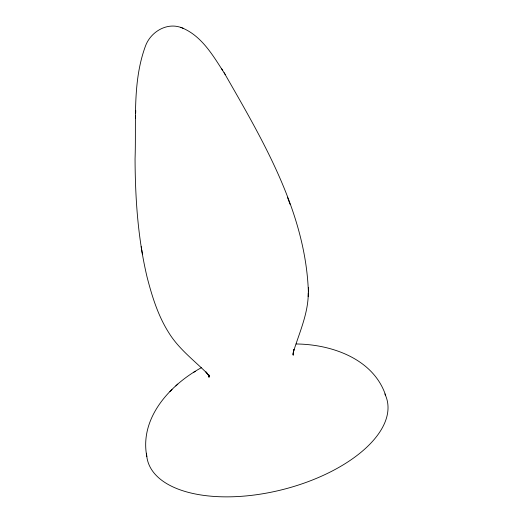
<?xml version="1.0" encoding="UTF-8"?>
<svg xmlns="http://www.w3.org/2000/svg" width="523" height="523" viewBox="0 0 523 523"><rect width="100%" height="100%" fill="white"/><g stroke="black" fill="none" stroke-linecap="round" stroke-linejoin="round"><path stroke-width="0.78" d="M181.573 27.706C167.033 22.018 150.853 31.766 145.59 45.717C132.195 81.712 136.372 121.159 135.058 158.874C135.235 198.531 137.902 238.429 147.087 277.118C152.01 296.234 157.959 315.487 168.537 332.308C178.513 348.782 194.118 360.38 207.546 373.755L205.912 371.912L209.226 376.351L208.062 374.448L209.193 376.684L208.442 374.684L209.161 376.92L208.814 374.828L209.069 377.05L209.108 375.586M135.516 118.538L135.594 115.923M135.673 113.033L135.745 110.49M293.226 355.228L293.168 352.718L293.109 354.934L293.933 349.436L293.429 351.829C299.398 332.517 308.237 313.591 308.289 292.965M308.361 291.389C305.425 211.638 262.749 140.197 224.112 72.69M308.184 296.652L308.472 287.63M209.2 375.494L208.88 377.031L209.05 375.579L208.572 376.815M201.342 367.715C170.001 384.804 139.281 418.139 146.832 456.533M169.897 391.518L172.041 389.511M175.852 385.922L177.82 384.085M193.405 372.474L195.275 371.356M296.103 343.984C331.523 344.278 373.612 358.811 385.706 395.538M182.272 27.954C202.564 36.427 213.914 57.118 225.328 74.678M180.37 27.288L183.625 28.432M221.569 68.591L222.752 70.513M287.441 197.23L288.768 200.754M288.82 200.904L290.154 204.441M141.184 246.647L141.798 250.406M141.811 250.504L142.433 254.283M384.836 393.93A123.513 61.381 -14.1 0 1 283.93 489.26A123.513 61.381 -14.1 0 1 146.708 455.507M146.649 454.749A123.513 61.381 -14.1 0 1 146.584 453.219"/></g></svg>
